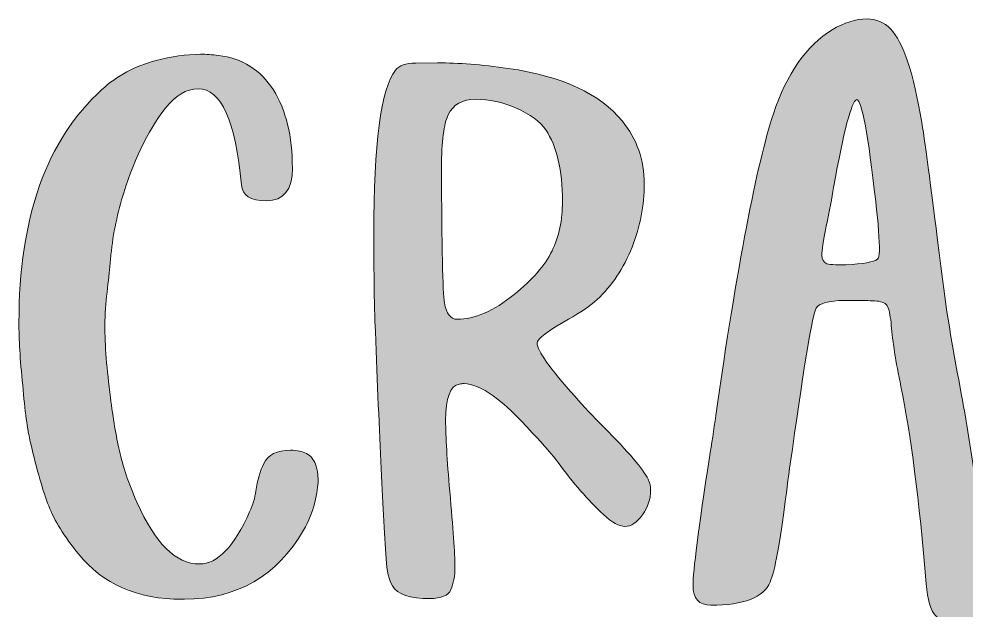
# Model space of a CAD drawing. Header units: inches. Extents: x 200 to 880, y -1005 to -74.
# Drawn here: x 208 to 539.9, y -357.7 to -150.4 of the extents above; entities that cross this region are included whole.
import ezdxf

# ---------------------------------------------------------------- set-up
doc = ezdxf.new("R2010")
doc.units = ezdxf.units.IN
doc.header["$MEASUREMENT"] = 0
doc.layers.add('Layer 1', color=7, linetype='Continuous')

# ---------------------------------------------------------------- blocks, each defined once
blk = doc.blocks.new('block 6')
at = {"layer": 'Layer 1', "true_color": 0xffffff}
h = blk.add_hatch(color=7, dxfattribs=at)
h.dxf.hatch_style = 2
edge = h.paths.add_edge_path()
edge.add_spline(control_points=[(529.23, -359.7), (527.54, -357.87), (526.37, -354.09), (525.98, -348.49), (523.5, -319.15), (520.5, -296.07), (517.11, -279.38), (515.28, -270.52), (514.11, -263.34), (513.72, -258), (513.46, -255), (513.07, -252.91), (512.55, -251.48), (511.89, -250.18), (510.59, -249.52), (508.63, -249.39), (506.55, -249.26), (504.46, -249.13), (502.38, -249.13), (502.38, -249.13), (497.42, -249.13), (497.42, -249.13), (491.68, -249.26), (488.29, -250.18), (487.38, -251.87), (486.08, -254.35), (483.34, -270.78), (479.04, -301.29), (478.12, -307.28), (477.34, -313.15), (476.69, -318.76), (474.73, -334.27), (472.91, -344.05), (471.21, -347.96), (469, -353.31), (462.09, -356.05), (450.48, -356.05), (446.31, -356.05), (444.22, -353.7), (444.22, -349.14), (444.22, -344.05), (446.18, -329.19), (449.96, -304.29), (450.74, -299.46), (451.53, -294.51), (452.18, -289.55), (459.74, -236.75), (466.52, -201.54), (472.39, -183.68), (477.08, -169.6), (483.99, -159.82), (492.99, -154.21), (497.16, -151.74), (501.2, -150.43), (505.24, -150.43), (508.37, -150.43), (511.11, -151.6), (513.46, -153.95), (517.89, -158.51), (521.54, -169.47), (524.41, -186.81), (525.72, -195.02), (527.93, -211.84), (531.06, -237.14), (532.76, -251.35), (535.1, -265.56), (537.84, -279.64), (540.06, -291.51), (542.01, -303.24), (543.45, -315.11), (545.66, -332.19), (547.23, -342.75), (548.27, -346.92), (548.92, -349.53), (549.31, -351.88), (549.31, -354.09), (549.31, -355.01), (549.18, -356.57), (548.92, -358.53), (548.53, -361.13), (544.75, -362.44), (537.58, -362.44), (533.8, -362.44), (530.93, -361.52), (529.23, -359.7)], knot_values=[0, 0, 0, 0, 1, 1, 1, 2, 2, 2, 3, 3, 3, 4, 4, 4, 5, 5, 5, 6, 6, 6, 7, 7, 7, 8, 8, 8, 9, 9, 9, 10, 10, 10, 11, 11, 11, 12, 12, 12, 13, 13, 13, 14, 14, 14, 15, 15, 15, 16, 16, 16, 17, 17, 17, 18, 18, 18, 19, 19, 19, 20, 20, 20, 21, 21, 21, 22, 22, 22, 23, 23, 23, 24, 24, 24, 25, 25, 25, 26, 26, 26, 27, 27, 27, 28, 28, 28, 28], degree=3, periodic=1)
edge = h.paths.add_edge_path()
edge.add_spline(control_points=[(508.89, -234.66), (509.29, -234.4), (509.55, -233.36), (509.55, -231.79), (509.55, -228.27), (509.16, -222.4), (508.24, -214.45), (505.64, -190.98), (503.42, -179.12), (501.59, -178.72), (499.77, -179.38), (497.03, -189.68), (493.51, -209.49), (492.86, -213.28), (492.08, -217.71), (490.9, -223.06), (489.86, -228.4), (489.34, -231.66), (489.34, -233.23), (489.34, -234.79), (489.99, -235.83), (491.16, -236.35), (491.81, -236.49), (492.86, -236.62), (494.16, -236.62), (494.16, -236.62), (497.81, -236.62), (497.81, -236.62), (503.81, -236.35), (507.59, -235.7), (508.89, -234.66)], knot_values=[0, 0, 0, 0, 1, 1, 1, 2, 2, 2, 3, 3, 3, 4, 4, 4, 5, 5, 5, 6, 6, 6, 7, 7, 7, 8, 8, 8, 9, 9, 9, 10, 10, 10, 10], degree=3, periodic=1)
h = blk.add_hatch(color=7, dxfattribs=at)
h.dxf.hatch_style = 2
edge = h.paths.add_edge_path()
edge.add_spline(control_points=[(265.23, -353.96), (249.46, -353.96), (237.33, -348.62), (228.85, -338.06), (223.9, -331.93), (220.38, -326.32), (218.43, -321.24), (216.47, -316.15), (214.25, -308.72), (212.04, -299.07), (210.99, -294.51), (210.08, -287.86), (209.3, -278.86), (208.38, -269.86), (207.99, -262.56), (207.99, -256.96), (207.99, -220.06), (217.64, -192.81), (237.07, -175.2), (242.29, -170.38), (248.67, -166.99), (256.1, -165.03), (261.45, -163.6), (266.54, -162.82), (271.62, -162.82), (273.71, -162.82), (275.79, -162.95), (277.88, -163.21), (286.23, -164.25), (292.61, -168.29), (297.18, -175.33), (301.61, -182.38), (303.83, -191.5), (303.83, -202.85), (303.83, -210.41), (300.83, -214.19), (294.7, -214.19), (289.09, -214.19), (286.23, -212.36), (285.96, -208.58), (283.88, -186.16), (278.92, -174.94), (270.84, -174.94), (266.67, -174.94), (262.88, -177.29), (259.24, -181.85), (252.98, -189.94), (247.89, -200.63), (243.98, -213.93), (241.89, -220.97), (240.59, -228.4), (239.94, -236.09), (239.68, -239.09), (239.29, -242.48), (238.9, -246.26), (238.37, -250.05), (238.11, -253.96), (238.11, -257.87), (238.11, -264.78), (238.76, -273.25), (240.07, -283.16), (240.98, -290.46), (242.02, -296.72), (243.2, -301.94), (244.37, -307.15), (246.33, -313.15), (249.33, -319.93), (255.71, -334.41), (263.02, -341.58), (271.23, -341.58), (277.62, -341.58), (283.49, -335.45), (288.83, -323.32), (290.01, -320.84), (290.66, -318.37), (291.05, -316.02), (291.57, -312.11), (292.48, -308.85), (293.79, -306.37), (295.22, -303.24), (298.35, -301.68), (303.18, -301.68), (305.52, -301.68), (307.35, -302.07), (308.78, -302.85), (310.22, -303.63), (311.26, -304.94), (311.91, -306.63), (312.56, -308.33), (312.82, -310.15), (312.82, -312.37), (312.82, -314.2), (312.43, -316.8), (311.65, -320.06), (310.87, -323.32), (309.56, -326.58), (307.74, -329.71), (298.48, -345.75), (284.53, -353.83), (266.02, -353.96), (266.02, -353.96), (265.23, -353.96), (265.23, -353.96)], knot_values=[0, 0, 0, 0, 1, 1, 1, 2, 2, 2, 3, 3, 3, 4, 4, 4, 5, 5, 5, 6, 6, 6, 7, 7, 7, 8, 8, 8, 9, 9, 9, 10, 10, 10, 11, 11, 11, 12, 12, 12, 13, 13, 13, 14, 14, 14, 15, 15, 15, 16, 16, 16, 17, 17, 17, 18, 18, 18, 19, 19, 19, 20, 20, 20, 21, 21, 21, 22, 22, 22, 23, 23, 23, 24, 24, 24, 25, 25, 25, 26, 26, 26, 27, 27, 27, 28, 28, 28, 29, 29, 29, 30, 30, 30, 31, 31, 31, 32, 32, 32, 33, 33, 33, 34, 34, 34, 34], degree=3, periodic=1)
h = blk.add_hatch(color=7, dxfattribs=at)
h.dxf.hatch_style = 2
edge = h.paths.add_edge_path()
edge.add_spline(control_points=[(338.89, -349.27), (337.71, -347.31), (336.93, -344.05), (336.67, -339.75), (335.5, -321.89), (334.19, -294.12), (332.76, -256.43), (332.5, -250.31), (332.37, -240.14), (332.37, -225.92), (332.37, -194.24), (334.84, -175.07), (339.93, -168.42), (341.23, -166.73), (343.58, -165.95), (347.1, -165.95), (347.1, -165.95), (354.66, -165.82), (354.66, -165.82), (361.96, -165.82), (370.18, -166.47), (379.44, -167.77), (398.34, -170.51), (411.64, -176.64), (419.46, -186.29), (424.55, -192.55), (427.16, -199.85), (427.16, -208.32), (427.16, -215.75), (425.72, -223.19), (422.85, -230.49), (419.86, -237.92), (415.81, -244.05), (410.6, -248.87), (408.12, -251.09), (404.73, -253.44), (400.56, -255.78), (393.26, -259.82), (389.61, -262.69), (389.61, -264.13), (389.61, -266.73), (394.04, -272.99), (402.9, -282.9), (405.77, -286.16), (409.16, -289.81), (412.95, -293.59), (421.55, -302.2), (426.76, -308.33), (428.46, -311.85), (429.11, -313.02), (429.37, -314.33), (429.37, -315.76), (429.37, -318.76), (428.46, -321.63), (426.51, -324.37), (424.55, -327.1), (422.59, -328.41), (420.38, -328.41), (418.42, -328.41), (415.81, -326.97), (412.81, -324.23), (407.47, -319.15), (402.12, -313.15), (396.91, -305.98), (395.21, -303.63), (392.21, -300.11), (387.91, -295.55), (377.61, -284.08), (369.66, -278.34), (364.05, -278.34), (363.4, -278.34), (362.88, -278.34), (362.36, -278.47), (359.09, -279.12), (357.53, -283.29), (357.53, -291.25), (357.53, -296.85), (358.05, -305.07), (358.97, -316.15), (360.14, -329.06), (360.79, -337.92), (360.79, -342.49), (360.79, -345.75), (360.27, -348.49), (359.36, -350.57), (358.44, -352.66), (355.97, -353.7), (352.06, -353.7), (345.01, -353.7), (340.58, -352.27), (338.89, -349.27)], knot_values=[0, 0, 0, 0, 1, 1, 1, 2, 2, 2, 3, 3, 3, 4, 4, 4, 5, 5, 5, 6, 6, 6, 7, 7, 7, 8, 8, 8, 9, 9, 9, 10, 10, 10, 11, 11, 11, 12, 12, 12, 13, 13, 13, 14, 14, 14, 15, 15, 15, 16, 16, 16, 17, 17, 17, 18, 18, 18, 19, 19, 19, 20, 20, 20, 21, 21, 21, 22, 22, 22, 23, 23, 23, 24, 24, 24, 25, 25, 25, 26, 26, 26, 27, 27, 27, 28, 28, 28, 29, 29, 29, 30, 30, 30, 30], degree=3, periodic=1)
edge = h.paths.add_edge_path()
edge.add_spline(control_points=[(381.52, -247.05), (387.91, -241.96), (392.34, -236.88), (394.82, -231.79), (397.3, -226.84), (398.47, -220.97), (398.47, -214.32), (398.47, -203.5), (396.52, -195.15), (392.61, -189.29), (390.65, -186.42), (387.13, -183.81), (382.04, -181.59), (377.48, -179.64), (372.79, -178.59), (368.09, -178.59), (363.4, -178.59), (360.14, -180.42), (358.44, -184.07), (356.88, -187.2), (356.1, -193.33), (356.1, -202.59), (356.1, -230.36), (356.49, -246.26), (357.14, -250.05), (357.79, -253.83), (359.23, -255.78), (361.57, -255.78), (367.7, -255.78), (374.35, -252.91), (381.52, -247.05)], knot_values=[0, 0, 0, 0, 1, 1, 1, 2, 2, 2, 3, 3, 3, 4, 4, 4, 5, 5, 5, 6, 6, 6, 7, 7, 7, 8, 8, 8, 9, 9, 9, 10, 10, 10, 10], degree=3, periodic=1)
at = {"layer": 'Layer 1', "lineweight": 0}
for points, knots in [([(529.23, -359.7), (527.54, -357.87), (526.37, -354.09), (525.98, -348.49), (523.5, -319.15), (520.5, -296.07), (517.11, -279.38), (515.28, -270.52), (514.11, -263.34), (513.72, -258), (513.46, -255), (513.07, -252.91), (512.55, -251.48), (511.89, -250.18), (510.59, -249.52), (508.63, -249.39), (506.55, -249.26), (504.46, -249.13), (502.38, -249.13), (502.38, -249.13), (497.42, -249.13), (497.42, -249.13), (491.68, -249.26), (488.29, -250.18), (487.38, -251.87), (486.08, -254.35), (483.34, -270.78), (479.04, -301.29), (478.12, -307.28), (477.34, -313.15), (476.69, -318.76), (474.73, -334.27), (472.91, -344.05), (471.21, -347.96), (469, -353.31), (462.09, -356.05), (450.48, -356.05), (446.31, -356.05), (444.22, -353.7), (444.22, -349.14), (444.22, -344.05), (446.18, -329.19), (449.96, -304.29), (450.74, -299.46), (451.53, -294.51), (452.18, -289.55), (459.74, -236.75), (466.52, -201.54), (472.39, -183.68), (477.08, -169.6), (483.99, -159.82), (492.99, -154.21), (497.16, -151.74), (501.2, -150.43), (505.24, -150.43), (508.37, -150.43), (511.11, -151.6), (513.46, -153.95), (517.89, -158.51), (521.54, -169.47), (524.41, -186.81), (525.72, -195.02), (527.93, -211.84), (531.06, -237.14), (532.76, -251.35), (535.1, -265.56), (537.84, -279.64), (540.06, -291.51), (542.01, -303.24), (543.45, -315.11), (545.66, -332.19), (547.23, -342.75), (548.27, -346.92), (548.92, -349.53), (549.31, -351.88), (549.31, -354.09), (549.31, -355.01), (549.18, -356.57), (548.92, -358.53), (548.53, -361.13), (544.75, -362.44), (537.58, -362.44), (533.8, -362.44), (530.93, -361.52), (529.23, -359.7)], [0, 0, 0, 0, 1, 1, 1, 2, 2, 2, 3, 3, 3, 4, 4, 4, 5, 5, 5, 6, 6, 6, 7, 7, 7, 8, 8, 8, 9, 9, 9, 10, 10, 10, 11, 11, 11, 12, 12, 12, 13, 13, 13, 14, 14, 14, 15, 15, 15, 16, 16, 16, 17, 17, 17, 18, 18, 18, 19, 19, 19, 20, 20, 20, 21, 21, 21, 22, 22, 22, 23, 23, 23, 24, 24, 24, 25, 25, 25, 26, 26, 26, 27, 27, 27, 28, 28, 28, 28]), ([(265.23, -353.96), (249.46, -353.96), (237.33, -348.62), (228.85, -338.06), (223.9, -331.93), (220.38, -326.32), (218.43, -321.24), (216.47, -316.15), (214.25, -308.72), (212.04, -299.07), (210.99, -294.51), (210.08, -287.86), (209.3, -278.86), (208.38, -269.86), (207.99, -262.56), (207.99, -256.96), (207.99, -220.06), (217.64, -192.81), (237.07, -175.2), (242.29, -170.38), (248.67, -166.99), (256.1, -165.03), (261.45, -163.6), (266.54, -162.82), (271.62, -162.82), (273.71, -162.82), (275.79, -162.95), (277.88, -163.21), (286.23, -164.25), (292.61, -168.29), (297.18, -175.33), (301.61, -182.38), (303.83, -191.5), (303.83, -202.85), (303.83, -210.41), (300.83, -214.19), (294.7, -214.19), (289.09, -214.19), (286.23, -212.36), (285.96, -208.58), (283.88, -186.16), (278.92, -174.94), (270.84, -174.94), (266.67, -174.94), (262.88, -177.29), (259.24, -181.85), (252.98, -189.94), (247.89, -200.63), (243.98, -213.93), (241.89, -220.97), (240.59, -228.4), (239.94, -236.09), (239.68, -239.09), (239.29, -242.48), (238.9, -246.26), (238.37, -250.05), (238.11, -253.96), (238.11, -257.87), (238.11, -264.78), (238.76, -273.25), (240.07, -283.16), (240.98, -290.46), (242.02, -296.72), (243.2, -301.94), (244.37, -307.15), (246.33, -313.15), (249.33, -319.93), (255.71, -334.41), (263.02, -341.58), (271.23, -341.58), (277.62, -341.58), (283.49, -335.45), (288.83, -323.32), (290.01, -320.84), (290.66, -318.37), (291.05, -316.02), (291.57, -312.11), (292.48, -308.85), (293.79, -306.37), (295.22, -303.24), (298.35, -301.68), (303.18, -301.68), (305.52, -301.68), (307.35, -302.07), (308.78, -302.85), (310.22, -303.63), (311.26, -304.94), (311.91, -306.63), (312.56, -308.33), (312.82, -310.15), (312.82, -312.37), (312.82, -314.2), (312.43, -316.8), (311.65, -320.06), (310.87, -323.32), (309.56, -326.58), (307.74, -329.71), (298.48, -345.75), (284.53, -353.83), (266.02, -353.96), (266.02, -353.96), (265.23, -353.96), (265.23, -353.96)], [0, 0, 0, 0, 1, 1, 1, 2, 2, 2, 3, 3, 3, 4, 4, 4, 5, 5, 5, 6, 6, 6, 7, 7, 7, 8, 8, 8, 9, 9, 9, 10, 10, 10, 11, 11, 11, 12, 12, 12, 13, 13, 13, 14, 14, 14, 15, 15, 15, 16, 16, 16, 17, 17, 17, 18, 18, 18, 19, 19, 19, 20, 20, 20, 21, 21, 21, 22, 22, 22, 23, 23, 23, 24, 24, 24, 25, 25, 25, 26, 26, 26, 27, 27, 27, 28, 28, 28, 29, 29, 29, 30, 30, 30, 31, 31, 31, 32, 32, 32, 33, 33, 33, 34, 34, 34, 34]), ([(338.89, -349.27), (337.71, -347.31), (336.93, -344.05), (336.67, -339.75), (335.5, -321.89), (334.19, -294.12), (332.76, -256.43), (332.5, -250.31), (332.37, -240.14), (332.37, -225.92), (332.37, -194.24), (334.84, -175.07), (339.93, -168.42), (341.23, -166.73), (343.58, -165.95), (347.1, -165.95), (347.1, -165.95), (354.66, -165.82), (354.66, -165.82), (361.96, -165.82), (370.18, -166.47), (379.44, -167.77), (398.34, -170.51), (411.64, -176.64), (419.46, -186.29), (424.55, -192.55), (427.16, -199.85), (427.16, -208.32), (427.16, -215.75), (425.72, -223.19), (422.85, -230.49), (419.86, -237.92), (415.81, -244.05), (410.6, -248.87), (408.12, -251.09), (404.73, -253.44), (400.56, -255.78), (393.26, -259.82), (389.61, -262.69), (389.61, -264.13), (389.61, -266.73), (394.04, -272.99), (402.9, -282.9), (405.77, -286.16), (409.16, -289.81), (412.95, -293.59), (421.55, -302.2), (426.76, -308.33), (428.46, -311.85), (429.11, -313.02), (429.37, -314.33), (429.37, -315.76), (429.37, -318.76), (428.46, -321.63), (426.51, -324.37), (424.55, -327.1), (422.59, -328.41), (420.38, -328.41), (418.42, -328.41), (415.81, -326.97), (412.81, -324.23), (407.47, -319.15), (402.12, -313.15), (396.91, -305.98), (395.21, -303.63), (392.21, -300.11), (387.91, -295.55), (377.61, -284.08), (369.66, -278.34), (364.05, -278.34), (363.4, -278.34), (362.88, -278.34), (362.36, -278.47), (359.09, -279.12), (357.53, -283.29), (357.53, -291.25), (357.53, -296.85), (358.05, -305.07), (358.97, -316.15), (360.14, -329.06), (360.79, -337.92), (360.79, -342.49), (360.79, -345.75), (360.27, -348.49), (359.36, -350.57), (358.44, -352.66), (355.97, -353.7), (352.06, -353.7), (345.01, -353.7), (340.58, -352.27), (338.89, -349.27)], [0, 0, 0, 0, 1, 1, 1, 2, 2, 2, 3, 3, 3, 4, 4, 4, 5, 5, 5, 6, 6, 6, 7, 7, 7, 8, 8, 8, 9, 9, 9, 10, 10, 10, 11, 11, 11, 12, 12, 12, 13, 13, 13, 14, 14, 14, 15, 15, 15, 16, 16, 16, 17, 17, 17, 18, 18, 18, 19, 19, 19, 20, 20, 20, 21, 21, 21, 22, 22, 22, 23, 23, 23, 24, 24, 24, 25, 25, 25, 26, 26, 26, 27, 27, 27, 28, 28, 28, 29, 29, 29, 30, 30, 30, 30]), ([(381.52, -247.05), (387.91, -241.96), (392.34, -236.88), (394.82, -231.79), (397.3, -226.84), (398.47, -220.97), (398.47, -214.32), (398.47, -203.5), (396.52, -195.15), (392.61, -189.29), (390.65, -186.42), (387.13, -183.81), (382.04, -181.59), (377.48, -179.64), (372.79, -178.59), (368.09, -178.59), (363.4, -178.59), (360.14, -180.42), (358.44, -184.07), (356.88, -187.2), (356.1, -193.33), (356.1, -202.59), (356.1, -230.36), (356.49, -246.26), (357.14, -250.05), (357.79, -253.83), (359.23, -255.78), (361.57, -255.78), (367.7, -255.78), (374.35, -252.91), (381.52, -247.05)], [0, 0, 0, 0, 1, 1, 1, 2, 2, 2, 3, 3, 3, 4, 4, 4, 5, 5, 5, 6, 6, 6, 7, 7, 7, 8, 8, 8, 9, 9, 9, 10, 10, 10, 10]), ([(508.89, -234.66), (509.29, -234.4), (509.55, -233.36), (509.55, -231.79), (509.55, -228.27), (509.16, -222.4), (508.24, -214.45), (505.64, -190.98), (503.42, -179.12), (501.59, -178.72), (499.77, -179.38), (497.03, -189.68), (493.51, -209.49), (492.86, -213.28), (492.08, -217.71), (490.9, -223.06), (489.86, -228.4), (489.34, -231.66), (489.34, -233.23), (489.34, -234.79), (489.99, -235.83), (491.16, -236.35), (491.81, -236.49), (492.86, -236.62), (494.16, -236.62), (494.16, -236.62), (497.81, -236.62), (497.81, -236.62), (503.81, -236.35), (507.59, -235.7), (508.89, -234.66)], [0, 0, 0, 0, 1, 1, 1, 2, 2, 2, 3, 3, 3, 4, 4, 4, 5, 5, 5, 6, 6, 6, 7, 7, 7, 8, 8, 8, 9, 9, 9, 10, 10, 10, 10])]:
    blk.add_open_spline(points, degree=3, knots=knots, dxfattribs=at)
blk = doc.blocks.new('block 4')
at = {"layer": 'Layer 1'}
blk.add_blockref('block 6', (0, 0), dxfattribs=at)
blk = doc.blocks.new('block 2')
at = {"layer": 'Layer 1'}
blk.add_blockref('block 4', (0, 0), dxfattribs=at)

msp = doc.modelspace()

# ---------------------------------------------------------------- block references
at = {"layer": 'Layer 1'}
msp.add_blockref('block 2', (0, 0), dxfattribs=at)

doc.saveas('drawing.dxf')
